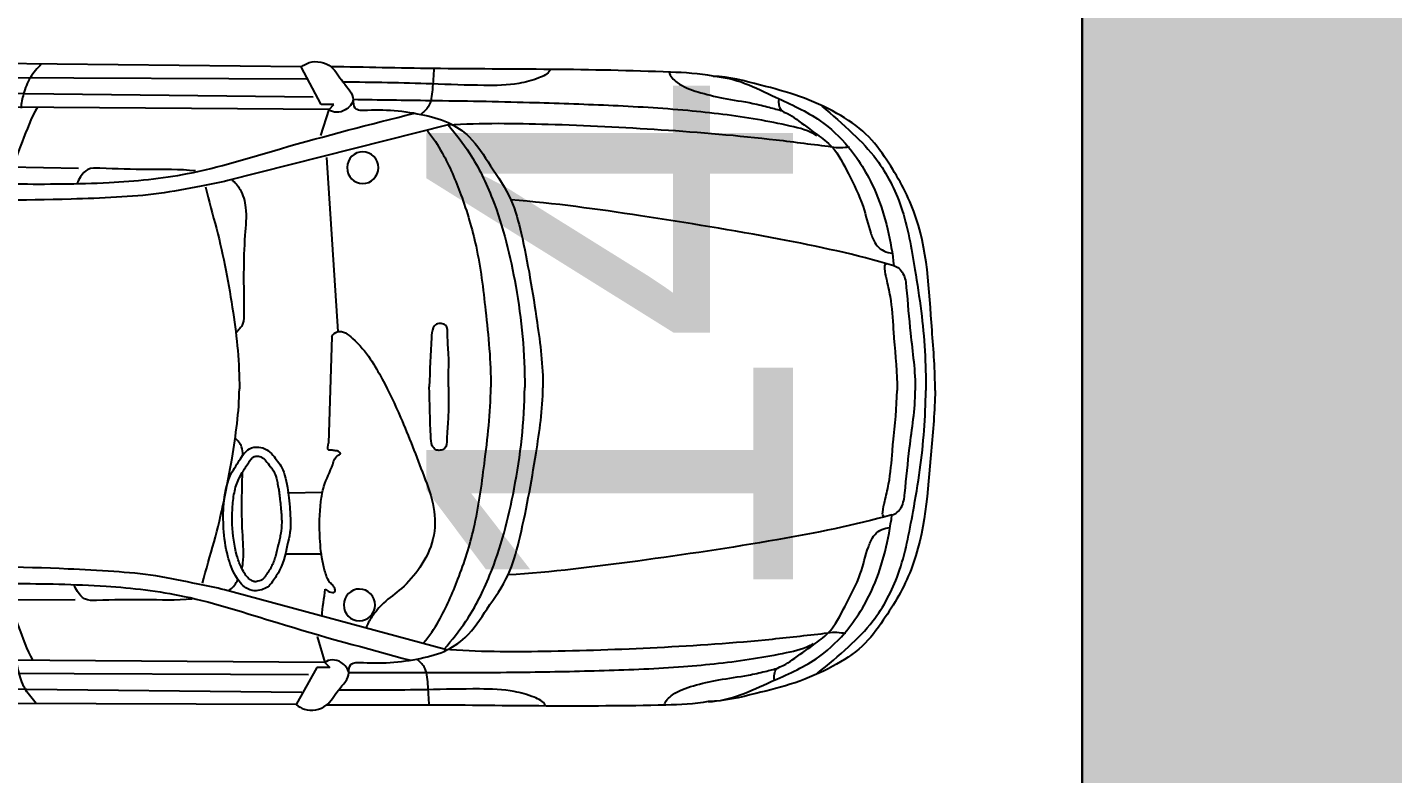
# Model space of a CAD drawing. Header units: millimetres. Extents: x 2508 to 2607, y 837 to 997.
# Drawn here: x 2526.877 to 2530.556, y 953.678 to 955.69 of the extents above; entities that cross this region are included whole.
import ezdxf

# ---------------------------------------------------------------- set-up
doc = ezdxf.new("R2010")
doc.units = ezdxf.units.MM
doc.styles.add('AMBIENTES', font='')
doc.styles.get('AMBIENTES').set_extended_font_data('Arial Black')

# ---------------------------------------------------------------- blocks, each defined once
blk = doc.blocks.new('AUDI_A4_P')
for p, q in [((-0.9039, 0.7586), (-0.8495, 0.8592)), ((-0.8495, 0.8592), (1.2533, 0.8665)), ((-0.864, 0.8261), (0.4209, 0.8224)), ((-0.8821, 0.7783), (0.1313, 0.7819)), ((-0.9255, 0.7452), (-0.9387, 0.7586)), ((-0.9387, 0.7586), (-0.9039, 0.7586)), ((-0.9255, 0.7452), (-0.0605, 0.7452)), ((-0.9039, 0.6747), (-0.9255, 0.7452)), ((-1.2465, 0.7063), (-0.654, 0.5515)), ((-0.9198, 0.6157), (-0.9534, 0.1468)), ((-0.252, 0.5809), (-0.0633, 0.5835)), ((-0.9377, 0.1331), (-0.931, -0.1537)), ((-0.8237, -0.2885), (-0.9145, -0.2865)), ((-0.8177, -0.4527), (-0.9145, -0.4527)), ((-1.2465, -0.7063), (-0.654, -0.5515)), ((-0.252, -0.5809), (-0.0633, -0.5835)), ((-0.9039, -0.6747), (-0.9255, -0.7452)), ((-0.9255, -0.7452), (-0.9387, -0.7586)), ((-0.9387, -0.7586), (-0.9039, -0.7586)), ((-0.9255, -0.7452), (-0.0605, -0.7452)), ((-0.9039, -0.7586), (-0.8495, -0.8592)), ((-0.8821, -0.7783), (0.1313, -0.7819)), ((-0.864, -0.8261), (0.4209, -0.8224)), ((-0.8495, -0.8592), (1.2533, -0.8665))]:
    blk.add_line(p, q)
for centre in [(-1.0174, 0.5892), (-1.0174, -0.5892)]:
    blk.add_ellipse(centre, major_axis=(0, 0.0429), ratio=0.983266, start_param=4.712389, end_param=10.995574)
for points, knots in [([(-1.8411, 0.8532), (-1.843, 0.8416), (-1.8694, 0.8165), (-1.9208, 0.7984), (-1.9903, 0.782), (-2.0554, 0.7736), (-2.1086, 0.7613), (-2.1351, 0.7539), (-2.1469, 0.7508)], [0, 0, 0, 0, 0.034703, 0.0959761, 0.1659336, 0.2471559, 0.2929944, 0.3295918, 0.3295918, 0.3295918, 0.3295918]), ([(-1.9593, 0.8424), (-1.9217, 0.85), (-1.7753, 0.8558), (-1.5245, 0.8588), (-1.2194, 0.8565), (-1.0219, 0.8597), (-0.9301, 0.8603)], [0, 0, 0, 0, 0.114897, 0.437061, 0.754269, 1.029686, 1.029686, 1.029686, 1.029686]), ([(-1.5202, 0.8558), (-1.5153, 0.8445), (-1.4829, 0.8308), (-1.4252, 0.8142), (-1.3261, 0.8122), (-1.1692, 0.818), (-1.0421, 0.8191), (-0.9624, 0.8193)], [0, 0, 0, 0, 0.0364992, 0.0923739, 0.1867837, 0.3273982, 0.5667068, 0.5667068, 0.5667068, 0.5667068]), ([(-1.207, 0.8588), (-1.2068, 0.8394), (-1.2038, 0.8054), (-1.1999, 0.7571), (-1.1805, 0.7402), (-1.1729, 0.7338)], [0, 0, 0, 0, 1.462159, 2.651105, 3.386321, 3.386321, 3.386321, 3.386321]), ([(-0.8495, 0.8592), (-0.8561, 0.8642), (-0.8806, 0.8796), (-0.9352, 0.8679), (-0.9583, 0.8181), (-1.0022, 0.779), (-0.9697, 0.7369), (-0.936, 0.7349), (-0.9255, 0.7452)], [0, 0, 0, 0, 0.024864, 0.0846267, 0.1362471, 0.1900683, 0.2245199, 0.2681841, 0.2681841, 0.2681841, 0.2681841]), ([(-0.1491, 0.8616), (-0.1389, 0.8499), (-0.1166, 0.8254), (-0.1026, 0.7842), (-0.0957, 0.7556), (-0.0959, 0.7427)], [1.808086, 1.808086, 1.808086, 1.808086, 2.918874, 4.131288, 5.10151, 5.10151, 5.10151, 5.10151]), ([(-2.5638, 0), (-2.5638, 0.0544), (-2.5483, 0.2153), (-2.5383, 0.4364), (-2.4431, 0.603), (-2.3747, 0.6956), (-2.2904, 0.7497), (-2.1939, 0.7929), (-2.0808, 0.8214), (-2.0025, 0.8415), (-1.9593, 0.8424)], [0, 0, 0, 0, 0.16039, 0.479033, 0.632967, 0.722015, 0.817474, 0.927562, 1.03733, 1.167094, 1.167094, 1.167094, 1.167094]), ([(-1.9593, 0.8424), (-2.0183, 0.8411), (-2.1153, 0.7912), (-2.2431, 0.7372), (-2.3384, 0.6479), (-2.4166, 0.5172), (-2.4421, 0.4019), (-2.4502, 0.3353)], [0, 0, 0, 0, 0.1772572, 0.3124951, 0.4151678, 0.5597243, 0.7575412, 0.7575412, 0.7575412, 0.7575412]), ([(-2.1371, 0.7834), (-2.1353, 0.7732), (-2.1369, 0.7516), (-2.164, 0.7432), (-2.1957, 0.7205), (-2.2358, 0.6912), (-2.2923, 0.6505), (-2.3268, 0.5785), (-2.3677, 0.5033), (-2.38, 0.4415), (-2.3938, 0.4062), (-2.4066, 0.3808), (-2.4305, 0.371), (-2.4453, 0.3695)], [0, 0, 0, 0, 0.0304541, 0.0502818, 0.0786089, 0.1479133, 0.1986294, 0.2831705, 0.3780326, 0.4523267, 0.4667809, 0.4902599, 0.5347198, 0.5347198, 0.5347198, 0.5347198]), ([(-2.2532, 0.7639), (-2.2814, 0.7403), (-2.3337, 0.6965), (-2.4151, 0.6129), (-2.479, 0.4879), (-2.5039, 0.3456), (-2.5313, 0.181), (-2.5387, 0.0715), (-2.5387, 0)], [0, 0, 0, 0, 0.1095129, 0.2035347, 0.3452507, 0.5161382, 0.6275464, 0.8383798, 0.8383798, 0.8383798, 0.8383798]), ([(-2.2402, 0.6841), (-2.2191, 0.6985), (-2.1635, 0.7117), (-2.0478, 0.7335), (-1.8836, 0.7524), (-1.6785, 0.7623), (-1.447, 0.7688), (-1.2177, 0.7709), (-1.0592, 0.7714), (-0.9899, 0.7723)], [0, 0, 0, 0, 0.076148, 0.165903, 0.355672, 0.569871, 0.782325, 1.050047, 1.257936, 1.257936, 1.257936, 1.257936]), ([(-1.0087, 0.7444), (-1.0361, 0.7444), (-1.0913, 0.7471), (-1.1711, 0.7354), (-1.2454, 0.7176), (-1.3144, 0.6721), (-1.3625, 0.5933), (-1.421, 0.5123), (-1.459, 0.367), (-1.4878, 0.1989), (-1.5074, 0.059), (-1.5074, 0)], [0, 0, 0, 0, 0.082256, 0.165174, 0.241383, 0.30939, 0.405348, 0.511507, 0.603349, 0.843635, 1.017671, 1.017671, 1.017671, 1.017671]), ([(0.9721, 0.6897), (0.9562, 0.6775), (0.9206, 0.6527), (0.8443, 0.6376), (0.7596, 0.5997), (0.644, 0.5716), (0.5088, 0.5488), (0.3031, 0.5312), (0.0626, 0.5395), (-0.1671, 0.5374), (-0.3629, 0.5435), (-0.5625, 0.5648), (-0.8317, 0.6525), (-1.0359, 0.7056), (-1.1563, 0.7374)], [0, 0, 0, 0, 0.05975, 0.126928, 0.230034, 0.336675, 0.482225, 0.641324, 0.954906, 1.203173, 1.330375, 1.542773, 1.802261, 2.175545, 2.175545, 2.175545, 2.175545]), ([(-0.9899, 0.7723), (-0.991, 0.7646), (-0.9898, 0.7486), (-1.004, 0.7453), (-1.0087, 0.7444)], [0, 0, 0, 0, 0.02274132, 0.03717479, 0.03717479, 0.03717479, 0.03717479]), ([(-0.1398, 0.7453), (-0.1223, 0.7165), (-0.0996, 0.6455), (-0.0685, 0.5775), (-0.0623, 0.5379)], [0, 0, 0, 0, 0.1000351, 0.2184418, 0.2184418, 0.2184418, 0.2184418]), ([(-1.2465, 0.7063), (-1.336, 0.7127), (-1.5279, 0.7115), (-1.8226, 0.6992), (-2.0778, 0.68), (-2.2306, 0.6609), (-2.2806, 0.6551)], [0, 0, 0, 0, 0.269375, 0.574535, 0.885339, 1.036319, 1.036319, 1.036319, 1.036319]), ([(-1.2465, 0.7063), (-1.2672, 0.6821), (-1.3159, 0.621), (-1.3863, 0.4771), (-1.4396, 0.264), (-1.4583, 0.0915), (-1.4583, 0)], [0, 0, 0, 0, 0.0947759, 0.2311242, 0.4700259, 0.7400315, 0.7400315, 0.7400315, 0.7400315]), ([(-1.1911, 0.6897), (-1.2066, 0.6716), (-1.2422, 0.6167), (-1.2869, 0.5123), (-1.3311, 0.3708), (-1.3527, 0.196), (-1.367, 0.0691), (-1.367, 0)], [0, 0, 0, 0, 0.0708922, 0.1925846, 0.3348457, 0.5072814, 0.7109928, 0.7109928, 0.7109928, 0.7109928]), ([(-0.6654, 0.5528), (-0.6749, 0.5472), (-0.6928, 0.5238), (-0.7075, 0.4718), (-0.6961, 0.3601), (-0.6996, 0.2589), (-0.7009, 0.1651), (-0.687, 0.1489), (-0.6793, 0.1423)], [0, 0, 0, 0, 0.842998, 2.122875, 3.997599, 9.174838, 10.012722, 10.751336, 10.751336, 10.751336, 10.751336]), ([(-0.654, 0.5515), (-0.6303, 0.5453), (-0.5683, 0.5342), (-0.4694, 0.5124), (-0.352, 0.5037), (-0.1449, 0.4936), (0.1408, 0.4931), (0.4689, 0.4808), (0.7523, 0.4976), (0.9949, 0.5425), (1.2253, 0.5883), (1.465, 0.5795), (1.6324, 0.5819), (1.7289, 0.5745), (1.7369, 0.5742)], [0, 0, 0, 0, 0.073325, 0.188896, 0.303039, 0.425821, 0.811242, 1.159737, 1.41058, 1.660623, 1.899627, 2.11145, 2.377727, 2.401703, 2.401703, 2.401703, 2.401703]), ([(-0.5666, 0.5771), (-0.5241, 0.5811), (-0.4371, 0.5785), (-0.3441, 0.5811), (-0.2767, 0.5835), (-0.2582, 0.561), (-0.2507, 0.5465), (-0.248, 0.5402)], [0, 0, 0, 0, 3.267856, 6.568708, 7.399663, 8.099385, 8.621705, 8.621705, 8.621705, 8.621705]), ([(-0.5943, 0.5339), (-0.6034, 0.4964), (-0.6368, 0.3857), (-0.6729, 0.205), (-0.6896, 0.0597), (-0.6896, -0.0089)], [0, 0, 0, 0, 0.1139079, 0.3411539, 0.543502, 0.543502, 0.543502, 0.543502]), ([(-2.4502, 0.3353), (-2.3486, 0.3652), (-2.1206, 0.4115), (-1.7759, 0.4653), (-1.5343, 0.4973), (-1.4175, 0.5052)], [0, 0, 0, 0, 0.317374, 0.69576, 1.04714, 1.04714, 1.04714, 1.04714]), ([(-2.4502, 0.3353), (-2.4606, 0.3336), (-2.4803, 0.3142), (-2.4874, 0.2488), (-2.4956, 0.144), (-2.5105, 0.0517), (-2.5105, 0)], [0, 0, 0, 0, 0.0314754, 0.0702057, 0.1915753, 0.3439346, 0.3439346, 0.3439346, 0.3439346]), ([(-2.4283, 0.3397), (-2.4247, 0.3384), (-2.4254, 0.32), (-2.4313, 0.295), (-2.4451, 0.2385), (-2.4483, 0.1855), (-2.4548, 0.1012), (-2.4615, 0.0467), (-2.4615, 0)], [0, 0, 0, 0, 0.0114788, 0.0403472, 0.0875838, 0.1755608, 0.1991501, 0.3369659, 0.3369659, 0.3369659, 0.3369659]), ([(-1.2526, 0), (-1.2526, 0.0291), (-1.2546, 0.0775), (-1.2488, 0.1288), (-1.2497, 0.166), (-1.2318, 0.1715), (-1.2182, 0.1708), (-1.207, 0.1551), (-1.2046, 0.0968), (-1.2023, 0.0443), (-1.2009, 0)], [0, 0, 0, 0, 0.0857277, 0.1381048, 0.1641986, 0.1769751, 0.1890325, 0.2028129, 0.2286049, 0.3592554, 0.3592554, 0.3592554, 0.3592554]), ([(-0.9377, 0.1331), (-0.9403, 0.1396), (-0.9607, 0.1561), (-1.0047, 0.1216), (-1.0408, 0.0785), (-1.0836, 0.0049), (-1.1333, -0.0991), (-1.1784, -0.2149), (-1.2202, -0.3221), (-1.2208, -0.4117), (-1.1835, -0.4865), (-1.1356, -0.5435), (-1.0838, -0.5787), (-1.0541, -0.616), (-1.039, -0.6407), (-1.0359, -0.6513)], [0, 0, 0, 0, 0.527288, 1.647451, 3.487558, 5.099073, 7.968657, 12.238313, 14.475187, 16.613757, 18.744202, 20.639343, 22.223389, 23.452731, 24.286529, 24.286529, 24.286529, 24.286529]), ([(-2.5638, 0), (-2.5638, -0.0544), (-2.5483, -0.2153), (-2.5383, -0.4364), (-2.4431, -0.603), (-2.3747, -0.6956), (-2.2904, -0.7497), (-2.1939, -0.7929), (-2.0808, -0.8214), (-2.0025, -0.8415), (-1.9593, -0.8424)], [0, 0, 0, 0, 0.16039, 0.479033, 0.632967, 0.722015, 0.817474, 0.927562, 1.03733, 1.167094, 1.167094, 1.167094, 1.167094]), ([(-2.2532, -0.7639), (-2.2814, -0.7403), (-2.3337, -0.6965), (-2.4151, -0.6129), (-2.479, -0.4879), (-2.5039, -0.3456), (-2.5313, -0.181), (-2.5387, -0.0715), (-2.5387, 0)], [0, 0, 0, 0, 0.1095129, 0.2035347, 0.3452507, 0.5161382, 0.6275464, 0.8383798, 0.8383798, 0.8383798, 0.8383798]), ([(-2.4502, -0.3353), (-2.4606, -0.3336), (-2.4803, -0.3142), (-2.4874, -0.2488), (-2.4956, -0.144), (-2.5105, -0.0517), (-2.5105, 0)], [0, 0, 0, 0, 0.0314754, 0.0702057, 0.1915753, 0.3439346, 0.3439346, 0.3439346, 0.3439346]), ([(-2.4283, -0.3397), (-2.4247, -0.3384), (-2.4254, -0.32), (-2.4313, -0.295), (-2.4451, -0.2385), (-2.4483, -0.1855), (-2.4548, -0.1012), (-2.4615, -0.0467), (-2.4615, 0)], [0, 0, 0, 0, 0.0114788, 0.0403472, 0.0875838, 0.1755608, 0.1991501, 0.3369659, 0.3369659, 0.3369659, 0.3369659]), ([(-1.0087, -0.7444), (-1.0361, -0.7444), (-1.0913, -0.7471), (-1.1711, -0.7354), (-1.2454, -0.7176), (-1.3144, -0.6721), (-1.3625, -0.5933), (-1.421, -0.5123), (-1.459, -0.367), (-1.4878, -0.1989), (-1.5074, -0.059), (-1.5074, 0)], [0, 0, 0, 0, 0.082256, 0.165174, 0.241383, 0.30939, 0.405348, 0.511507, 0.603349, 0.843635, 1.017671, 1.017671, 1.017671, 1.017671]), ([(-1.2465, -0.7063), (-1.2672, -0.6821), (-1.3159, -0.621), (-1.3863, -0.4771), (-1.4396, -0.264), (-1.4583, -0.0915), (-1.4583, 0)], [0, 0, 0, 0, 0.0947759, 0.2311242, 0.4700259, 0.7400315, 0.7400315, 0.7400315, 0.7400315]), ([(-1.1911, -0.6897), (-1.2066, -0.6716), (-1.2422, -0.6167), (-1.2869, -0.5123), (-1.3311, -0.3708), (-1.3527, -0.196), (-1.367, -0.0691), (-1.367, 0)], [0, 0, 0, 0, 0.0708922, 0.1925846, 0.3348457, 0.5072814, 0.7109928, 0.7109928, 0.7109928, 0.7109928]), ([(-1.2526, 0), (-1.2526, -0.0291), (-1.2546, -0.0775), (-1.2488, -0.1288), (-1.2497, -0.166), (-1.2318, -0.1715), (-1.2182, -0.1708), (-1.207, -0.1551), (-1.2046, -0.0968), (-1.2023, -0.0443), (-1.2009, 0)], [0, 0, 0, 0, 0.0857277, 0.1381048, 0.1641986, 0.1769751, 0.1890325, 0.2028129, 0.2286049, 0.3592554, 0.3592554, 0.3592554, 0.3592554]), ([(-0.5943, -0.5339), (-0.6034, -0.4964), (-0.637, -0.3858), (-0.6709, -0.2107), (-0.6896, -0.0716), (-0.6896, -0.0089)], [0, 0, 0, 0, 0.1139079, 0.3411539, 0.5260188, 0.5260188, 0.5260188, 0.5260188]), ([(-0.7004, -0.1877), (-0.7003, -0.1799), (-0.6986, -0.1624), (-0.687, -0.1489), (-0.6793, -0.1423)], [9.436432, 9.436432, 9.436432, 9.436432, 10.012722, 10.751336, 10.751336, 10.751336, 10.751336]), ([(-0.9246, -0.5473), (-0.9285, -0.5498), (-0.9348, -0.555), (-0.9508, -0.5585), (-0.9518, -0.5492), (-0.9506, -0.543), (-0.9448, -0.5358), (-0.9348, -0.5277), (-0.9259, -0.5073), (-0.9148, -0.4685), (-0.9075, -0.4005), (-0.9077, -0.3303), (-0.9192, -0.2625), (-0.9408, -0.2221), (-0.9488, -0.1891), (-0.9654, -0.1821), (-0.9599, -0.1768), (-0.9536, -0.1736), (-0.945, -0.1745), (-0.9379, -0.1721), (-0.9257, -0.1747), (-0.9309, -0.16), (-0.931, -0.1537)], [0, 0, 0, 0, 0.0138597, 0.0278304, 0.0329137, 0.0379971, 0.0465756, 0.0592704, 0.0762214, 0.1105991, 0.1789801, 0.2766959, 0.3173629, 0.3800771, 0.4110544, 0.4160421, 0.4210284, 0.4277212, 0.4387433, 0.4448131, 0.4508005, 0.4694463, 0.4694463, 0.4694463, 0.4694463]), ([(-0.8237, -0.2885), (-0.8261, -0.3017), (-0.8143, -0.2291), (-0.7974, -0.2089), (-0.7717, -0.1732), (-0.7424, -0.1637), (-0.7108, -0.1695), (-0.6898, -0.2049), (-0.6593, -0.2508), (-0.6482, -0.3162), (-0.6487, -0.3891), (-0.6581, -0.4558), (-0.6789, -0.5106), (-0.7046, -0.5443), (-0.7325, -0.5553), (-0.753, -0.5507), (-0.7716, -0.5441), (-0.7859, -0.5231), (-0.8109, -0.4874), (-0.8259, -0.4076), (-0.8351, -0.3761), (-0.8214, -0.2758), (-0.8237, -0.2885)], [0, 0, 0, 0, 0.03969, 0.089634, 0.13125, 0.1542862, 0.1797268, 0.2207266, 0.2680991, 0.3447665, 0.4095645, 0.4843001, 0.541515, 0.5817687, 0.6060665, 0.6262474, 0.6436722, 0.6634686, 0.6988791, 0.7758465, 0.8696394, 0.907731, 0.907731, 0.907731, 0.907731]), ([(-0.799, -0.2864), (-0.7983, -0.2826), (-0.7974, -0.2779), (-0.7953, -0.2677), (-0.7941, -0.262), (-0.7905, -0.2468), (-0.7882, -0.2404), (-0.7841, -0.2313), (-0.7823, -0.2285), (-0.7781, -0.2228), (-0.7767, -0.2209), (-0.7708, -0.2131), (-0.7664, -0.2072), (-0.7596, -0.1996), (-0.7571, -0.1972), (-0.7527, -0.1939), (-0.751, -0.1929), (-0.747, -0.1912), (-0.745, -0.1907), (-0.7394, -0.1899), (-0.7355, -0.1902), (-0.7313, -0.1914), (-0.7303, -0.1919), (-0.7278, -0.1932), (-0.726, -0.1947), (-0.7215, -0.1997), (-0.7189, -0.2033), (-0.7135, -0.2117), (-0.7104, -0.2168), (-0.7045, -0.2261), (-0.7017, -0.2305), (-0.6956, -0.2408), (-0.6924, -0.2465), (-0.6871, -0.2577), (-0.6849, -0.2635), (-0.6811, -0.276), (-0.6795, -0.2826), (-0.6756, -0.3028), (-0.6741, -0.3173), (-0.6727, -0.346), (-0.6727, -0.3603), (-0.6749, -0.4034), (-0.6787, -0.4322), (-0.6895, -0.4694), (-0.6933, -0.4796), (-0.7004, -0.4946), (-0.7033, -0.5), (-0.7094, -0.5098), (-0.7126, -0.5142), (-0.7189, -0.5208), (-0.7218, -0.5232), (-0.7281, -0.5269), (-0.7313, -0.5281), (-0.735, -0.5287), (-0.736, -0.5288), (-0.7392, -0.5285), (-0.7413, -0.5281), (-0.746, -0.5269), (-0.7489, -0.5261), (-0.753, -0.5247), (-0.7544, -0.524), (-0.7556, -0.5233), (-0.7557, -0.5232), (-0.7566, -0.5224), (-0.7572, -0.5218), (-0.7591, -0.5194), (-0.7607, -0.5172), (-0.7642, -0.5121), (-0.7659, -0.5097), (-0.769, -0.5052), (-0.7704, -0.503), (-0.7747, -0.4965), (-0.7772, -0.4924), (-0.7815, -0.4841), (-0.7834, -0.4798), (-0.787, -0.4704), (-0.7886, -0.4653), (-0.7931, -0.4499), (-0.7955, -0.4391), (-0.799, -0.4229), (-0.8002, -0.417), (-0.8025, -0.4065), (-0.8034, -0.402), (-0.8057, -0.389), (-0.8066, -0.3808), (-0.8063, -0.3627), (-0.8061, -0.3569), (-0.8052, -0.3449), (-0.8047, -0.3391), (-0.8028, -0.3195), (-0.8007, -0.3028), (-0.7994, -0.2919), (-0.7993, -0.2904), (-0.7991, -0.2884), (-0.7991, -0.2879), (-0.799, -0.2869), (-0.799, -0.2867), (-0.799, -0.2864)], [0.497033, 0.497033, 0.497033, 0.497033, 0.723444, 0.723444, 0.974636, 0.974636, 1.50964, 1.50964, 2.044645, 2.044645, 2.271061, 2.271061, 2.862376, 2.862376, 3.217654, 3.217654, 3.537253, 3.537253, 3.856852, 3.856852, 4.368613, 4.368613, 4.584627, 4.584627, 4.99269, 4.99269, 5.400753, 5.400753, 5.808816, 5.808816, 6.216879, 6.216879, 6.778716, 6.778716, 7.350371, 7.350371, 7.922025, 7.922025, 9.065335, 9.065335, 10.208644, 10.208644, 12.495263, 12.495263, 13.409896, 13.409896, 13.929088, 13.929088, 14.44828, 14.44828, 14.909885, 14.909885, 15.371489, 15.371489, 15.62524, 15.62524, 15.87899, 15.87899, 16.120875, 16.120875, 16.36276, 16.36276, 16.51635, 16.51635, 16.669941, 16.669941, 16.921521, 16.921521, 17.136676, 17.136676, 17.351831, 17.351831, 17.782142, 17.782142, 18.204974, 18.204974, 18.627807, 18.627807, 19.473473, 19.473473, 19.978923, 19.978923, 20.484372, 20.484372, 21.475119, 21.475119, 21.859144, 21.859144, 22.162884, 22.162884, 22.770362, 22.770362, 22.900493, 22.900493, 22.951221, 22.951221, 22.964298, 22.964298, 22.964298, 22.964298]), ([(-0.7002, -0.494), (-0.7013, -0.4892), (-0.7063, -0.4597), (-0.6973, -0.3718), (-0.6986, -0.292), (-0.6997, -0.2339)], [1.749253, 1.749253, 1.749253, 1.749253, 2.122875, 3.997599, 8.307432, 8.307432, 8.307432, 8.307432]), ([(-1.9593, -0.8424), (-2.0183, -0.8411), (-2.1153, -0.7912), (-2.2431, -0.7372), (-2.3384, -0.6479), (-2.4166, -0.5172), (-2.4421, -0.4019), (-2.4502, -0.3353)], [0, 0, 0, 0, 0.1772572, 0.3124951, 0.4151678, 0.5597243, 0.7575412, 0.7575412, 0.7575412, 0.7575412]), ([(-2.4502, -0.3353), (-2.3486, -0.3652), (-2.1206, -0.4115), (-1.7759, -0.4653), (-1.5343, -0.4973), (-1.4175, -0.5052)], [0, 0, 0, 0, 0.317374, 0.69576, 1.04714, 1.04714, 1.04714, 1.04714]), ([(-2.1371, -0.7834), (-2.1353, -0.7732), (-2.1369, -0.7516), (-2.164, -0.7432), (-2.1957, -0.7205), (-2.2358, -0.6912), (-2.2923, -0.6505), (-2.3268, -0.5785), (-2.3677, -0.5033), (-2.38, -0.4415), (-2.3938, -0.4062), (-2.4066, -0.3808), (-2.4305, -0.371), (-2.4453, -0.3695)], [0, 0, 0, 0, 0.0304541, 0.0502818, 0.0786089, 0.1479133, 0.1986294, 0.2831705, 0.3780326, 0.4523267, 0.4667809, 0.4902599, 0.5347198, 0.5347198, 0.5347198, 0.5347198]), ([(-0.654, -0.5515), (-0.6303, -0.5453), (-0.5683, -0.5342), (-0.4694, -0.5124), (-0.352, -0.5037), (-0.1449, -0.4936), (0.1408, -0.4931), (0.4689, -0.4808), (0.7523, -0.4976), (0.9949, -0.5425), (1.2253, -0.5883), (1.465, -0.5795), (1.6324, -0.5819), (1.7289, -0.5745), (1.7369, -0.5742)], [0, 0, 0, 0, 0.073325, 0.188896, 0.303039, 0.425821, 0.811242, 1.159737, 1.41058, 1.660623, 1.899627, 2.11145, 2.377727, 2.401703, 2.401703, 2.401703, 2.401703]), ([(0.9721, -0.6897), (0.9562, -0.6775), (0.9206, -0.6527), (0.8443, -0.6376), (0.7596, -0.5997), (0.644, -0.5716), (0.5088, -0.5488), (0.3031, -0.5312), (0.0626, -0.5395), (-0.1671, -0.5374), (-0.3629, -0.5435), (-0.5625, -0.5648), (-0.8317, -0.6525), (-1.0359, -0.7056), (-1.1563, -0.7374)], [0, 0, 0, 0, 0.05975, 0.126928, 0.230034, 0.336675, 0.482225, 0.641324, 0.954906, 1.203173, 1.330375, 1.542773, 1.802261, 2.175545, 2.175545, 2.175545, 2.175545]), ([(-0.6654, -0.5528), (-0.6749, -0.5472), (-0.683, -0.5366), (-0.6891, -0.5251), (-0.6898, -0.5237)], [0, 0, 0, 0, 0.8429982, 0.9626806, 0.9626806, 0.9626806, 0.9626806]), ([(-0.5666, -0.5771), (-0.5241, -0.5811), (-0.4371, -0.5785), (-0.3441, -0.5811), (-0.2767, -0.5835), (-0.2582, -0.561), (-0.2507, -0.5465), (-0.248, -0.5402)], [0, 0, 0, 0, 3.267856, 6.568708, 7.399663, 8.099385, 8.621705, 8.621705, 8.621705, 8.621705]), ([(-0.1398, -0.7453), (-0.1223, -0.7165), (-0.0996, -0.6455), (-0.0685, -0.5775), (-0.0623, -0.5379)], [0, 0, 0, 0, 0.1000351, 0.2184418, 0.2184418, 0.2184418, 0.2184418]), ([(-1.2465, -0.7063), (-1.336, -0.7127), (-1.5279, -0.7115), (-1.8226, -0.6992), (-2.0778, -0.68), (-2.2306, -0.6609), (-2.2806, -0.6551)], [0, 0, 0, 0, 0.269375, 0.574535, 0.885339, 1.036319, 1.036319, 1.036319, 1.036319]), ([(-2.2402, -0.6841), (-2.2191, -0.6985), (-2.1635, -0.7117), (-2.0478, -0.7335), (-1.8836, -0.7524), (-1.6785, -0.7623), (-1.447, -0.7688), (-1.2177, -0.7709), (-1.0592, -0.7714), (-0.9899, -0.7723)], [0, 0, 0, 0, 0.076148, 0.165903, 0.355672, 0.569871, 0.782325, 1.050047, 1.257936, 1.257936, 1.257936, 1.257936]), ([(-1.207, -0.8588), (-1.2068, -0.8394), (-1.2038, -0.8054), (-1.1999, -0.7571), (-1.1805, -0.7402), (-1.1729, -0.7338)], [0, 0, 0, 0, 1.462159, 2.651105, 3.386321, 3.386321, 3.386321, 3.386321]), ([(-0.8495, -0.8592), (-0.8561, -0.8642), (-0.8806, -0.8796), (-0.9352, -0.8679), (-0.9583, -0.8181), (-1.0022, -0.779), (-0.9697, -0.7369), (-0.936, -0.7349), (-0.9255, -0.7452)], [0, 0, 0, 0, 0.024864, 0.0846267, 0.1362471, 0.1900683, 0.2245199, 0.2681841, 0.2681841, 0.2681841, 0.2681841]), ([(-1.8411, -0.8532), (-1.843, -0.8416), (-1.8694, -0.8165), (-1.9208, -0.7984), (-1.9903, -0.782), (-2.0554, -0.7736), (-2.1086, -0.7613), (-2.1351, -0.7539), (-2.1469, -0.7508)], [0, 0, 0, 0, 0.034703, 0.0959761, 0.1659336, 0.2471559, 0.2929944, 0.3295918, 0.3295918, 0.3295918, 0.3295918]), ([(-0.9899, -0.7723), (-0.991, -0.7646), (-0.9898, -0.7486), (-1.004, -0.7453), (-1.0087, -0.7444)], [0, 0, 0, 0, 0.02274132, 0.03717479, 0.03717479, 0.03717479, 0.03717479]), ([(-0.1491, -0.8616), (-0.1389, -0.8499), (-0.1166, -0.8254), (-0.1026, -0.7842), (-0.0957, -0.7556), (-0.0959, -0.7427)], [1.808086, 1.808086, 1.808086, 1.808086, 2.918874, 4.131288, 5.10151, 5.10151, 5.10151, 5.10151]), ([(-1.9593, -0.8424), (-1.9217, -0.85), (-1.7753, -0.8558), (-1.5245, -0.8588), (-1.2194, -0.8565), (-1.0219, -0.8597), (-0.9301, -0.8603)], [0, 0, 0, 0, 0.114897, 0.437061, 0.754269, 1.029686, 1.029686, 1.029686, 1.029686]), ([(-1.5202, -0.8558), (-1.5153, -0.8445), (-1.4829, -0.8308), (-1.4252, -0.8142), (-1.3261, -0.8122), (-1.1692, -0.818), (-1.0421, -0.8191), (-0.9624, -0.8193)], [0, 0, 0, 0, 0.0364992, 0.0923739, 0.1867837, 0.3273982, 0.5667068, 0.5667068, 0.5667068, 0.5667068])]:
    blk.add_open_spline(points, degree=3, knots=knots)
for points in [[(-2.2806, 0.6551), (-2.296, 0.6512), (-2.3125, 0.6541), (-2.3284, 0.6551)], [(-0.9176, -0.6203), (-0.9161, -0.5959), (-0.9239, -0.5717), (-0.9246, -0.5473)], [(-2.2806, -0.6551), (-2.296, -0.6512), (-2.3125, -0.6541), (-2.3284, -0.6551)]]:
    blk.add_open_spline(points, degree=3)

msp = doc.modelspace()

# ---------------------------------------------------------------- hatches: boundary and pattern name
h = msp.add_hatch()
h.set_pattern_fill('AR-HBONE', color=256, scale=0.0009, style=0)
h.set_pattern_definition([(45, (-539.30413, -278.19113), (1e-17, 0.1293156881), [0.27432, -0.09144]), (135, (-539.23947, -278.12647), (1e-17, 0.1293156881), [0.27432, -0.09144])])
edge = h.paths.add_edge_path()
edge.add_line((2524.719, 957.4996), (2524.719, 959.9996))
edge.add_line((2524.719, 959.9996), (2529.719, 959.9996))
edge.add_line((2529.719, 959.9996), (2529.719, 968.9996))
edge.add_line((2529.719, 968.9996), (2530.719, 968.9996))
edge.add_line((2530.719, 968.9996), (2530.719, 959.9996))
edge.add_line((2530.719, 959.9996), (2535.719, 959.9996))
edge.add_line((2535.719, 959.9996), (2535.719, 957.4996))
edge.add_line((2535.719, 957.4996), (2530.719, 957.4996))
edge.add_line((2530.719, 957.4996), (2530.719, 948.4996))
edge.add_line((2530.719, 948.4996), (2529.719, 948.4996))
edge.add_line((2529.719, 948.4996), (2529.719, 957.4996))
edge.add_line((2529.719, 957.4996), (2524.719, 957.4996))
edge.add_line((2524.719, 957.4996), (2524.719, 959.9996))

# ---------------------------------------------------------------- linework, layer by layer
for p, q in [((2529.719, 948.4996), (2529.719, 957.4996)), ((2529.719, 955.9996), (2529.719, 948.4996))]:
    msp.add_line(p, q)
msp.add_lwpolyline([(2524.719, 957.4996), (2524.719, 959.9996), (2529.719, 959.9996), (2529.719, 968.9996), (2530.719, 968.9996), (2530.719, 959.9996), (2535.719, 959.9996), (2535.719, 957.4996), (2530.719, 957.4996), (2530.719, 948.4996), (2529.719, 948.4996), (2529.719, 957.4996), (2524.719, 957.4996), (2524.719, 959.9996)])

# ---------------------------------------------------------------- block references
at = {"color": 1, "lineweight": -3, "xscale": -1, "rotation": 359.5666749947599}
msp.add_blockref('AUDI_A4_P', (2526.7592, 954.73), dxfattribs=at)

# ---------------------------------------------------------------- texts
at = {"insert": (2527.9523, 954.8366), "char_height": 1.975813, "width": 2.151279, "attachment_point": 2, "rotation": 90, "style": 'AMBIENTES'}
msp.add_mtext('{\\fBerlin Sans FB|b0|i0|c0|p34;\\H0.5x;14}', dxfattribs=at)

doc.saveas('drawing.dxf')
